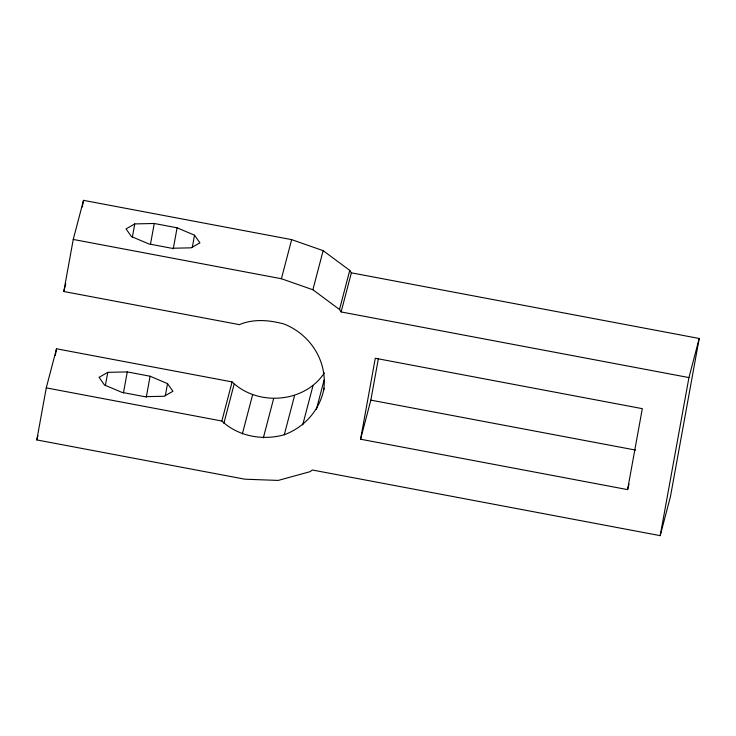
<?xml version="1.0" encoding="UTF-8"?>
<svg xmlns="http://www.w3.org/2000/svg" width="736" height="736" viewBox="0 0 736 736"><rect width="100%" height="100%" fill="white"/><g stroke="black" fill="none" stroke-linecap="round" stroke-linejoin="round"><path stroke-width="1.1" d="M46.267 387.881L221.849 421.02C238.298 436.494 262.78 440.8 284.289 434.755C303.996 427.432 319.01 411.001 323.61 390.384C327.989 361.735 310.592 334.494 284.032 324.006C269.44 320.05 253.543 318.605 239.375 324.64L63.784 291.502L73.25 239.448L83.508 200.348L291.658 239.632L323.141 250.654L349.756 270.397L351.376 272.835L699.2 338.477L670.459 496.552L660.201 535.652L312.377 470.01L310.012 471.693L278.217 480.415L244.959 479.21L36.8 439.926L46.267 387.881L56.516 348.781L232.107 381.92C257.664 406.511 304.456 403.126 324.355 372.94M55.31 355.424L56.516 348.781M82.294 207L83.508 200.348M105.358 385.627L107.778 372.342L127.264 371.919L150.089 376.225L167.532 383.622L172.932 391.267L164.22 396.262L144.725 396.676L121.9 392.371L104.457 384.983L99.066 377.329L107.778 372.342M132.351 237.204L134.762 223.91L154.256 223.486L177.082 227.801L194.516 235.189L199.916 242.843L191.204 247.83L171.709 248.253L148.884 243.938L131.45 236.55L126.049 228.896L134.762 223.91M123.446 392.96L127.264 371.919M150.429 244.527L154.256 223.486M146.271 397.265L150.089 376.225M173.254 248.842L177.082 227.801M165.315 395.802L167.532 383.622M192.308 247.37L194.516 235.189M360.576 439.226L375.286 358.266L642.316 408.655L627.596 489.615L360.576 439.226L370.834 400.126L378.396 358.515M660.201 535.652L688.942 377.577L699.2 338.477M63.784 291.502L65.78 283.894M36.8 439.926L37.941 435.583M221.849 421.02L232.107 381.92M223.864 423.356L234.122 384.256M688.942 377.577L341.118 311.935L339.498 309.497L312.883 289.754L281.41 278.732L291.658 239.632M242.337 433.946L252.595 394.846M263.322 437.911L273.58 398.811M312.883 289.754L323.141 250.654M284.289 434.755L294.547 395.664M302.717 424.884L312.975 385.784M339.498 309.497L349.756 270.397M341.118 311.935L351.376 272.835M316.37 409.474L324.07 380.144M323.61 390.384L324.18 388.203M627.596 489.615L629.022 484.187M73.25 239.448L281.41 278.732M370.834 400.126L635.6 450.092"/></g></svg>
